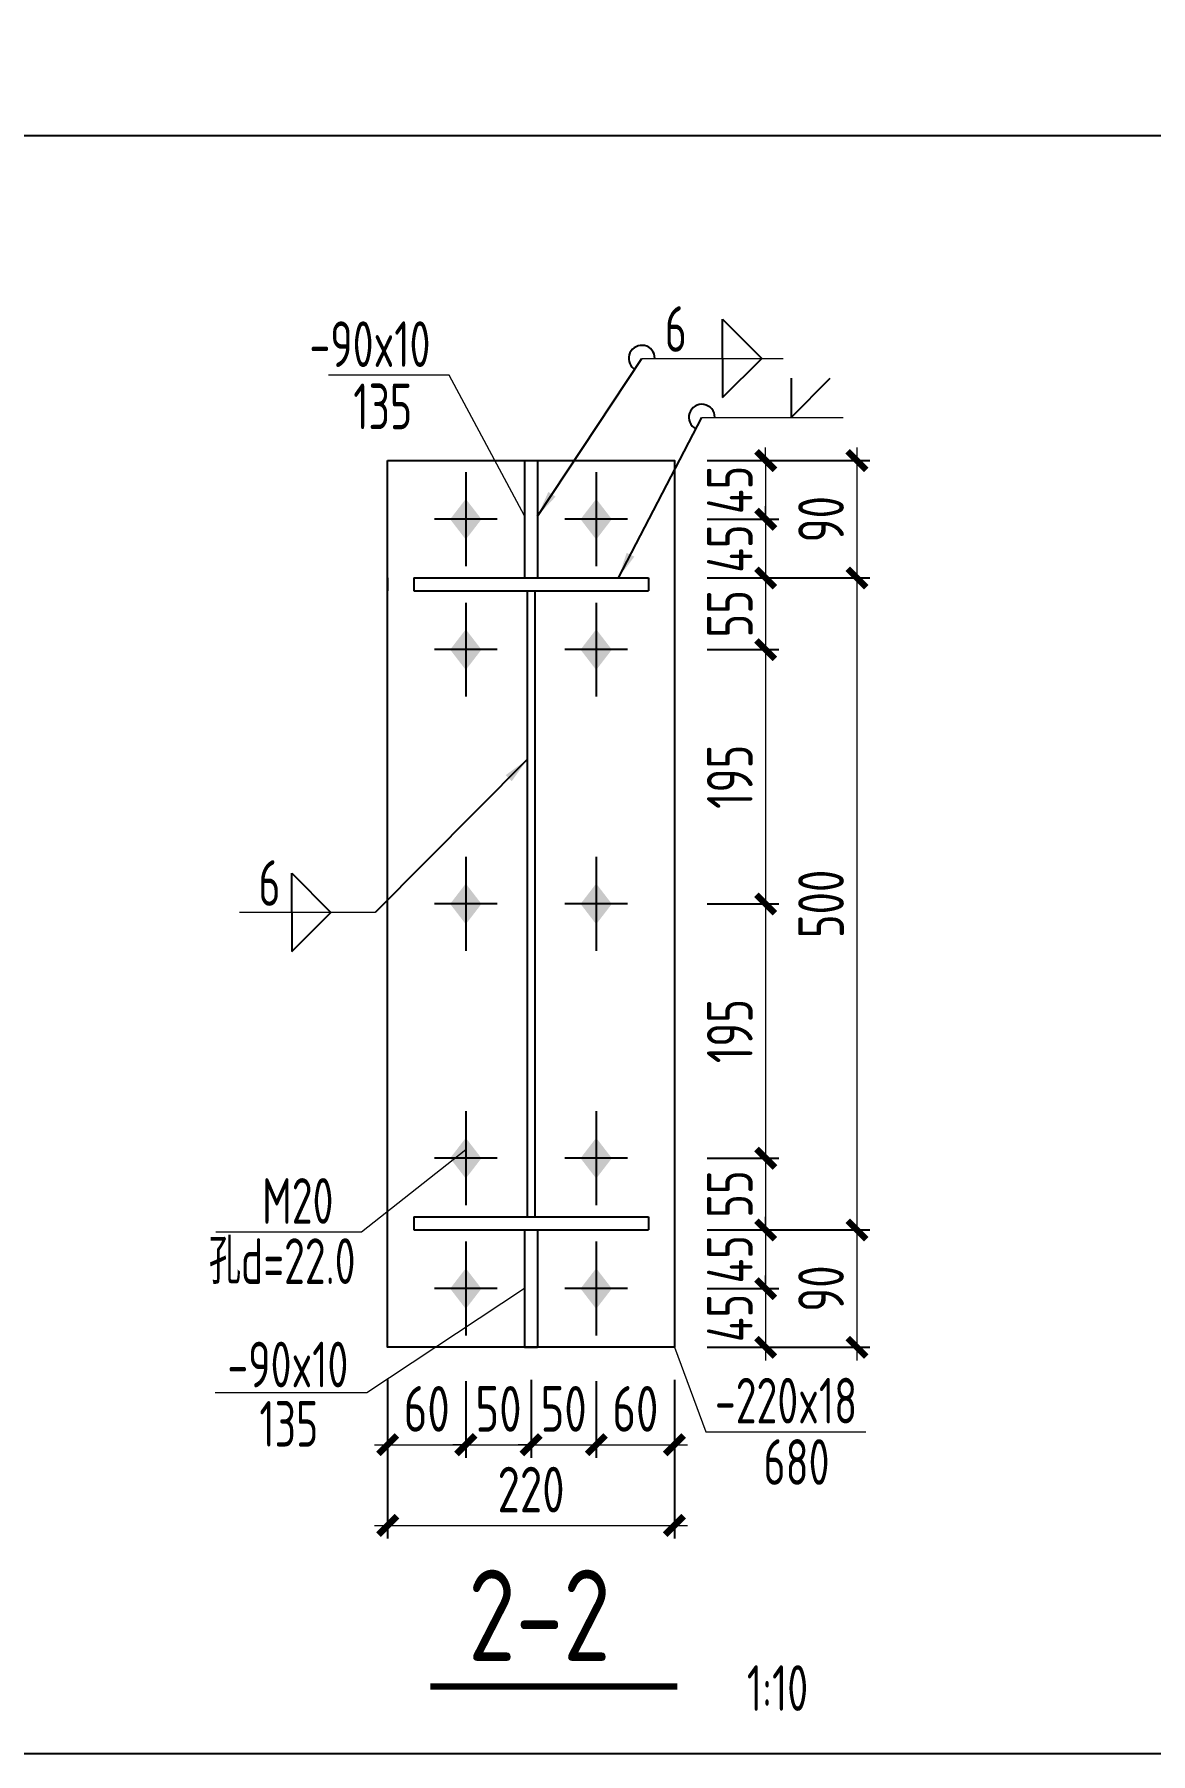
# Model space of a CAD drawing. Extents: x -2746917 to -971774, y -3334247 to -3250358.
# Drawn here: x -1068333 to -1059773, y -3302103 to -3288919 of the extents above; entities that cross this region are included whole.
import ezdxf

# ---------------------------------------------------------------- set-up
doc = ezdxf.new("R2010")
doc.units = 0
doc.header["$LTSCALE"] = 1000
doc.header["$MEASUREMENT"] = 0
doc.header["$PDMODE"] = 35
doc.linetypes.add('DOTE', pattern=[2.42, 2, -0.2, 0.02, -0.2])
doc.layers.get('0').update_dxf_attribs({"linetype": 'CONTINUOUS'})
doc.layers.get('Defpoints').update_dxf_attribs({"linetype": 'CONTINUOUS'})
for name, color, linetype in [('10', 7, 'CONTINUOUS'), ('AXIS', 253, 'DOTE'), ('COLU', 7, 'CONTINUOUS'), ('DIM', 3, 'CONTINUOUS'), ('NUM', 7, 'CONTINUOUS'), ('TEXT', 7, 'CONTINUOUS'), ('WALL', 5, 'CONTINUOUS'), ('WELD', 7, 'CONTINUOUS')]:
    doc.layers.add(name, color=color, linetype=linetype)
doc.styles.add('TSSD_Dimension', font='tssdeng.shx', dxfattribs={"width": 0.75, "bigfont": 'Hztxt.shx'})
doc.styles.add('TSSD_Label', font='tssdeng.shx', dxfattribs={"width": 0.75, "bigfont": 'hztxt.shx'})
doc.styles.add('TSSD_Rein', font='Tssdeng.shx', dxfattribs={"width": 0.75, "bigfont": 'hztxt.shx'})
doc.dimstyles.new('TSSD_10_100', dxfattribs={"dimtxt": 350, "dimasz": 100, "dimexe": 100, "dimexo": 250, "dimgap": 100, "dimtad": 1, "dimdec": 0, "dimlfac": 0.1, "dimzin": 0, "dimdsep": 46, "dimtxsty": 'TSSD_Dimension', "dimblk": 'ARCHTICK', "dimcen": 0, "dimdle": 100, "dimclrt": 7, "dimadec": 0, "dimazin": 0, "dimtfac": 1, "dimtdec": 0, "dimtix": 1, "dimtmove": 2, "dimatfit": 3, "dimldrblk": 'ARCHTICK', "dimfxl": 1, "dimtolj": 1, "dimtzin": 0, "dimlwd": 5, "dimarcsym": 0})
doc.dimstyles.new('TSSD_50_100', dxfattribs={"dimtxt": 350, "dimasz": 100, "dimexe": 100, "dimexo": 250, "dimgap": 100, "dimtad": 1, "dimdec": 0, "dimlfac": 0.5, "dimzin": 0, "dimdsep": 46, "dimtxsty": 'TSSD_Dimension', "dimblk": 'ARCHTICK', "dimcen": 0, "dimdle": 100, "dimclrt": 7, "dimadec": 0, "dimazin": 0, "dimtfac": 1, "dimtdec": 0, "dimtix": 1, "dimtmove": 2, "dimatfit": 3, "dimfxl": 1, "dimtolj": 1, "dimtzin": 0, "dimarcsym": 0})
doc.dimstyles.new('TSSD_LEADER_STYLE_200.0', dxfattribs={"dimtxt": 700, "dimasz": 200, "dimexe": 200, "dimexo": 500, "dimgap": 0.09, "dimtad": 0, "dimtih": 1, "dimtoh": 1, "dimdec": 4, "dimzin": 0, "dimdsep": 46, "dimtxsty": 'Standard', "dimcen": 0.09, "dimdle": 200, "dimclrt": 7, "dimadec": 0, "dimazin": 0, "dimtfac": 1, "dimtdec": 4, "dimtofl": 0, "dimtmove": 0, "dimatfit": 3, "dimfxl": 1, "dimtolj": 1, "dimtzin": 0, "dimarcsym": 0})

# ---------------------------------------------------------------- blocks, each defined once
blk = doc.blocks.new('_ArchTick')
at = {"color": 0, "const_width": 0.5}
blk.add_lwpolyline([(-0.71, -0.71), (0.71, 0.71)], dxfattribs=at)
blk = doc.blocks.new('*D22')
at = {"layer": 'Defpoints', "color": 0, "ltscale": 1.5}
for p in [(-1080311, -3288919), (-1035311, -3289019), (-1035311, -3289693)]:
    blk.add_point(p, dxfattribs=at)
at = {"layer": 'DIM', "color": 0, "lineweight": -2, "ltscale": 1.5}
for p, q in [((-1080311, -3289169), (-1080311, -3289793)), ((-1035311, -3289269), (-1035311, -3289793)), ((-1080411, -3289693), (-1035211, -3289693))]:
    blk.add_line(p, q, dxfattribs=at)
at = {"layer": 'DIM', "color": 0, "lineweight": -2, "ltscale": 1.5, "xscale": 100, "yscale": 100, "zscale": 100, "rotation": 180}
blk.add_blockref('_ArchTick', (-1080311, -3289693), dxfattribs=at)
at = {"layer": 'DIM', "color": 0, "lineweight": -2, "ltscale": 1.5, "xscale": 100, "yscale": 100, "zscale": 100}
blk.add_blockref('_ArchTick', (-1035311, -3289693), dxfattribs=at)
at = {"layer": 'DIM', "color": 7, "ltscale": 1.5, "insert": (-1057811, -3289418), "char_height": 350, "attachment_point": 5, "style": 'TSSD_Dimension'}
blk.add_mtext('\\A1;22500', dxfattribs=at)
blk = doc.blocks.new('A$C5C7C78FF')
at = {"layer": '10', "color": 0}
blk.add_solid([(27, -141, -192), (-73, -11, -192), (127, -11, -192), (27, 119, -192)], dxfattribs=at)
at = {"layer": 'AXIS', "color": 0, "linetype": 'ByBlock'}
for p, q in [((27, -311, -192), (27, 289, -192)), ((227, -11, -192), (-173, -11, -192))]:
    blk.add_line(p, q, dxfattribs=at)
blk = doc.blocks.new('*D706')
at = {"layer": 'Defpoints', "color": 0}
for p in [(-1063424, -3292187), (-1063424, -3292637), (-1062725, -3292637)]:
    blk.add_point(p, dxfattribs=at)
at = {"layer": 'DIM', "color": 0, "lineweight": -2}
for p, q in [((-1063174, -3292187), (-1062625, -3292187)), ((-1063174, -3292637), (-1062625, -3292637))]:
    blk.add_line(p, q, dxfattribs=at)
at = {"layer": 'DIM', "color": 0, "lineweight": 5}
for p, q in [((-1062725, -3292187), (-1062725, -3292087)), ((-1062725, -3292187), (-1062725, -3292637)), ((-1062725, -3292637), (-1062725, -3292737))]:
    blk.add_line(p, q, dxfattribs=at)
at = {"layer": 'DIM', "color": 0, "lineweight": 5, "xscale": 100, "yscale": 100, "zscale": 100}
for p, rotation in [((-1062725, -3292187), 270), ((-1062725, -3292637), 90)]:
    blk.add_blockref('_ArchTick', p, dxfattribs=dict(at, rotation=rotation))
at = {"layer": 'DIM', "color": 7, "insert": (-1063000, -3292412), "char_height": 350, "attachment_point": 5, "rotation": 90, "style": 'TSSD_Dimension'}
blk.add_mtext('\\A1;45', dxfattribs=at)
blk = doc.blocks.new('*D707')
at = {"layer": 'Defpoints', "color": 0}
for p in [(-1063424, -3292637), (-1063424, -3293087), (-1062725, -3293087)]:
    blk.add_point(p, dxfattribs=at)
at = {"layer": 'DIM', "color": 0, "lineweight": 5}
for p, q in [((-1062725, -3292637), (-1062725, -3292537)), ((-1062725, -3292637), (-1062725, -3293087)), ((-1062725, -3293087), (-1062725, -3293187))]:
    blk.add_line(p, q, dxfattribs=at)
at = {"layer": 'DIM', "color": 0, "lineweight": -2}
for p, q in [((-1063174, -3292637), (-1062625, -3292637)), ((-1063174, -3293087), (-1062625, -3293087))]:
    blk.add_line(p, q, dxfattribs=at)
at = {"layer": 'DIM', "color": 0, "lineweight": 5, "xscale": 100, "yscale": 100, "zscale": 100}
for p, rotation in [((-1062725, -3292637), 270), ((-1062725, -3293087), 90)]:
    blk.add_blockref('_ArchTick', p, dxfattribs=dict(at, rotation=rotation))
at = {"layer": 'DIM', "color": 7, "insert": (-1063000, -3292862), "char_height": 350, "attachment_point": 5, "rotation": 90, "style": 'TSSD_Dimension'}
blk.add_mtext('\\A1;45', dxfattribs=at)
blk = doc.blocks.new('*D708')
at = {"layer": 'Defpoints', "color": 0}
for p in [(-1063424, -3293087), (-1063424, -3293637), (-1062725, -3293637)]:
    blk.add_point(p, dxfattribs=at)
at = {"layer": 'DIM', "color": 0, "lineweight": -2}
for p, q in [((-1063174, -3293087), (-1062625, -3293087)), ((-1063174, -3293637), (-1062625, -3293637))]:
    blk.add_line(p, q, dxfattribs=at)
at = {"layer": 'DIM', "color": 0, "lineweight": 5}
blk.add_line((-1062725, -3292987), (-1062725, -3293737), dxfattribs=at)
at = {"layer": 'DIM', "color": 0, "lineweight": 5, "xscale": 100, "yscale": 100, "zscale": 100}
for p, rotation in [((-1062725, -3293087), 90), ((-1062725, -3293637), 270)]:
    blk.add_blockref('_ArchTick', p, dxfattribs=dict(at, rotation=rotation))
at = {"layer": 'DIM', "color": 7, "insert": (-1063000, -3293362), "char_height": 350, "attachment_point": 5, "rotation": 90, "style": 'TSSD_Dimension'}
blk.add_mtext('\\A1;55', dxfattribs=at)
blk = doc.blocks.new('*D709')
at = {"layer": 'Defpoints', "color": 0}
for p in [(-1063424, -3297537), (-1063424, -3298087), (-1062725, -3298087)]:
    blk.add_point(p, dxfattribs=at)
at = {"layer": 'DIM', "color": 0, "lineweight": 5}
blk.add_line((-1062725, -3297437), (-1062725, -3298187), dxfattribs=at)
at = {"layer": 'DIM', "color": 0, "lineweight": -2}
for p, q in [((-1063174, -3297537), (-1062625, -3297537)), ((-1063174, -3298087), (-1062625, -3298087))]:
    blk.add_line(p, q, dxfattribs=at)
at = {"layer": 'DIM', "color": 0, "lineweight": 5, "xscale": 100, "yscale": 100, "zscale": 100}
for p, rotation in [((-1062725, -3297537), 90), ((-1062725, -3298087), 270)]:
    blk.add_blockref('_ArchTick', p, dxfattribs=dict(at, rotation=rotation))
at = {"layer": 'DIM', "color": 7, "insert": (-1063000, -3297812), "char_height": 350, "attachment_point": 5, "rotation": 90, "style": 'TSSD_Dimension'}
blk.add_mtext('\\A1;55', dxfattribs=at)
blk = doc.blocks.new('*D710')
at = {"layer": 'Defpoints', "color": 0}
for p in [(-1063424, -3298087), (-1063424, -3298537), (-1062725, -3298537)]:
    blk.add_point(p, dxfattribs=at)
at = {"layer": 'DIM', "color": 0, "lineweight": 5}
for p, q in [((-1062725, -3298087), (-1062725, -3297987)), ((-1062725, -3298087), (-1062725, -3298537)), ((-1062725, -3298537), (-1062725, -3298637))]:
    blk.add_line(p, q, dxfattribs=at)
at = {"layer": 'DIM', "color": 0, "lineweight": -2}
for p, q in [((-1063174, -3298087), (-1062625, -3298087)), ((-1063174, -3298537), (-1062625, -3298537))]:
    blk.add_line(p, q, dxfattribs=at)
at = {"layer": 'DIM', "color": 0, "lineweight": 5, "xscale": 100, "yscale": 100, "zscale": 100}
for p, rotation in [((-1062725, -3298087), 270), ((-1062725, -3298537), 90)]:
    blk.add_blockref('_ArchTick', p, dxfattribs=dict(at, rotation=rotation))
at = {"layer": 'DIM', "color": 7, "insert": (-1063000, -3298312), "char_height": 350, "attachment_point": 5, "rotation": 90, "style": 'TSSD_Dimension'}
blk.add_mtext('\\A1;45', dxfattribs=at)
blk = doc.blocks.new('*D711')
at = {"layer": 'Defpoints', "color": 0}
for p in [(-1063424, -3298537), (-1063424, -3298987), (-1062725, -3298987)]:
    blk.add_point(p, dxfattribs=at)
at = {"layer": 'DIM', "color": 0, "lineweight": 5}
for p, q in [((-1062725, -3298537), (-1062725, -3298437)), ((-1062725, -3298537), (-1062725, -3298987)), ((-1062725, -3298987), (-1062725, -3299087))]:
    blk.add_line(p, q, dxfattribs=at)
at = {"layer": 'DIM', "color": 0, "lineweight": -2}
for p, q in [((-1063174, -3298537), (-1062625, -3298537)), ((-1063174, -3298987), (-1062625, -3298987))]:
    blk.add_line(p, q, dxfattribs=at)
at = {"layer": 'DIM', "color": 0, "lineweight": 5, "xscale": 100, "yscale": 100, "zscale": 100}
for p, rotation in [((-1062725, -3298537), 270), ((-1062725, -3298987), 90)]:
    blk.add_blockref('_ArchTick', p, dxfattribs=dict(at, rotation=rotation))
at = {"layer": 'DIM', "color": 7, "insert": (-1063000, -3298762), "char_height": 350, "attachment_point": 5, "rotation": 90, "style": 'TSSD_Dimension'}
blk.add_mtext('\\A1;45', dxfattribs=at)
blk = doc.blocks.new('*D712')
at = {"layer": 'Defpoints', "color": 0}
for p in [(-1065624, -3298985), (-1065024, -3298997), (-1065024, -3299734)]:
    blk.add_point(p, dxfattribs=at)
at = {"layer": 'DIM', "color": 0, "lineweight": -2}
for p, q in [((-1065624, -3299235), (-1065624, -3299834)), ((-1065024, -3299247), (-1065024, -3299834))]:
    blk.add_line(p, q, dxfattribs=at)
at = {"layer": 'DIM', "color": 0, "lineweight": 5}
blk.add_line((-1065724, -3299734), (-1064924, -3299734), dxfattribs=at)
at = {"layer": 'DIM', "color": 0, "lineweight": 5, "xscale": 100, "yscale": 100, "zscale": 100, "rotation": 180}
blk.add_blockref('_ArchTick', (-1065624, -3299734), dxfattribs=at)
at = {"layer": 'DIM', "color": 0, "lineweight": 5, "xscale": 100, "yscale": 100, "zscale": 100}
blk.add_blockref('_ArchTick', (-1065024, -3299734), dxfattribs=at)
at = {"layer": 'DIM', "color": 7, "insert": (-1065324, -3299459), "char_height": 350, "attachment_point": 5, "style": 'TSSD_Dimension'}
blk.add_mtext('\\A1;60', dxfattribs=at)
blk = doc.blocks.new('*D713')
at = {"layer": 'Defpoints', "color": 0}
for p in [(-1065024, -3298997), (-1064524, -3298987), (-1064524, -3299734)]:
    blk.add_point(p, dxfattribs=at)
at = {"layer": 'DIM', "color": 0, "lineweight": -2}
for p, q in [((-1065024, -3299247), (-1065024, -3299834)), ((-1064524, -3299237), (-1064524, -3299834))]:
    blk.add_line(p, q, dxfattribs=at)
at = {"layer": 'DIM', "color": 0, "lineweight": 5}
for p, q in [((-1065024, -3299734), (-1065124, -3299734)), ((-1065024, -3299734), (-1064524, -3299734)), ((-1064524, -3299734), (-1064424, -3299734))]:
    blk.add_line(p, q, dxfattribs=at)
at = {"layer": 'DIM', "color": 0, "lineweight": 5, "xscale": 100, "yscale": 100, "zscale": 100}
blk.add_blockref('_ArchTick', (-1065024, -3299734), dxfattribs=at)
at = {"layer": 'DIM', "color": 0, "lineweight": 5, "xscale": 100, "yscale": 100, "zscale": 100, "rotation": 180}
blk.add_blockref('_ArchTick', (-1064524, -3299734), dxfattribs=at)
at = {"layer": 'DIM', "color": 7, "insert": (-1064774, -3299459), "char_height": 350, "attachment_point": 5, "style": 'TSSD_Dimension'}
blk.add_mtext('\\A1;50', dxfattribs=at)
blk = doc.blocks.new('*D714')
at = {"layer": 'Defpoints', "color": 0}
for p in [(-1064524, -3298987), (-1064024, -3298997), (-1064024, -3299734)]:
    blk.add_point(p, dxfattribs=at)
at = {"layer": 'DIM', "color": 0, "lineweight": -2}
for p, q in [((-1064524, -3299237), (-1064524, -3299834)), ((-1064024, -3299247), (-1064024, -3299834))]:
    blk.add_line(p, q, dxfattribs=at)
at = {"layer": 'DIM', "color": 0, "lineweight": 5}
for p, q in [((-1064524, -3299734), (-1064624, -3299734)), ((-1064524, -3299734), (-1064024, -3299734)), ((-1064024, -3299734), (-1063924, -3299734))]:
    blk.add_line(p, q, dxfattribs=at)
at = {"layer": 'DIM', "color": 0, "lineweight": 5, "xscale": 100, "yscale": 100, "zscale": 100}
blk.add_blockref('_ArchTick', (-1064524, -3299734), dxfattribs=at)
at = {"layer": 'DIM', "color": 0, "lineweight": 5, "xscale": 100, "yscale": 100, "zscale": 100, "rotation": 180}
blk.add_blockref('_ArchTick', (-1064024, -3299734), dxfattribs=at)
at = {"layer": 'DIM', "color": 7, "insert": (-1064274, -3299459), "char_height": 350, "attachment_point": 5, "style": 'TSSD_Dimension'}
blk.add_mtext('\\A1;50', dxfattribs=at)
blk = doc.blocks.new('*D715')
at = {"layer": 'Defpoints', "color": 0}
for p in [(-1064024, -3298997), (-1063424, -3298987), (-1063424, -3299734)]:
    blk.add_point(p, dxfattribs=at)
at = {"layer": 'DIM', "color": 0, "lineweight": -2}
for p, q in [((-1064024, -3299247), (-1064024, -3299834)), ((-1063424, -3299237), (-1063424, -3299834))]:
    blk.add_line(p, q, dxfattribs=at)
at = {"layer": 'DIM', "color": 0, "lineweight": 5}
blk.add_line((-1064124, -3299734), (-1063324, -3299734), dxfattribs=at)
at = {"layer": 'DIM', "color": 0, "lineweight": 5, "xscale": 100, "yscale": 100, "zscale": 100, "rotation": 180}
blk.add_blockref('_ArchTick', (-1064024, -3299734), dxfattribs=at)
at = {"layer": 'DIM', "color": 0, "lineweight": 5, "xscale": 100, "yscale": 100, "zscale": 100}
blk.add_blockref('_ArchTick', (-1063424, -3299734), dxfattribs=at)
at = {"layer": 'DIM', "color": 7, "insert": (-1063724, -3299459), "char_height": 350, "attachment_point": 5, "style": 'TSSD_Dimension'}
blk.add_mtext('\\A1;60', dxfattribs=at)
blk = doc.blocks.new('*D716')
at = {"layer": 'Defpoints', "color": 0}
for p in [(-1065624, -3298985), (-1063424, -3298987), (-1063424, -3300353)]:
    blk.add_point(p, dxfattribs=at)
at = {"layer": 'DIM', "color": 0, "lineweight": -2}
for p, q in [((-1065624, -3299235), (-1065624, -3300453)), ((-1063424, -3299237), (-1063424, -3300453))]:
    blk.add_line(p, q, dxfattribs=at)
at = {"layer": 'DIM', "color": 0, "lineweight": 5}
blk.add_line((-1065724, -3300353), (-1063324, -3300353), dxfattribs=at)
at = {"layer": 'DIM', "color": 0, "lineweight": 5, "xscale": 100, "yscale": 100, "zscale": 100, "rotation": 180}
blk.add_blockref('_ArchTick', (-1065624, -3300353), dxfattribs=at)
at = {"layer": 'DIM', "color": 0, "lineweight": 5, "xscale": 100, "yscale": 100, "zscale": 100}
blk.add_blockref('_ArchTick', (-1063424, -3300353), dxfattribs=at)
at = {"layer": 'DIM', "color": 7, "insert": (-1064524, -3300078), "char_height": 350, "attachment_point": 5, "style": 'TSSD_Dimension'}
blk.add_mtext('\\A1;220', dxfattribs=at)
blk = doc.blocks.new('_WELD004')
at = {"color": 0, "linetype": 'ByBlock'}
for p, q in [((0, 1), (1, 0)), ((0, 0), (0, 1))]:
    blk.add_line(p, q, dxfattribs=at)
blk = doc.blocks.new('*D717')
at = {"layer": 'Defpoints', "color": 0}
for p in [(-1063424, -3292187), (-1063424, -3293087), (-1062025, -3293087)]:
    blk.add_point(p, dxfattribs=at)
at = {"layer": 'DIM', "color": 0, "lineweight": -2}
for p, q in [((-1063174, -3292187), (-1061925, -3292187)), ((-1063174, -3293087), (-1061925, -3293087))]:
    blk.add_line(p, q, dxfattribs=at)
at = {"layer": 'DIM', "color": 0, "lineweight": 5}
blk.add_line((-1062025, -3292087), (-1062025, -3293187), dxfattribs=at)
at = {"layer": 'DIM', "color": 0, "lineweight": 5, "xscale": 100, "yscale": 100, "zscale": 100}
for p, rotation in [((-1062025, -3292187), 90), ((-1062025, -3293087), 270)]:
    blk.add_blockref('_ArchTick', p, dxfattribs=dict(at, rotation=rotation))
at = {"layer": 'DIM', "color": 7, "insert": (-1062300, -3292637), "char_height": 350, "attachment_point": 5, "rotation": 90, "style": 'TSSD_Dimension'}
blk.add_mtext('\\A1;90', dxfattribs=at)
blk = doc.blocks.new('*D718')
at = {"layer": 'Defpoints', "color": 0}
for p in [(-1063424, -3298087), (-1063424, -3298987), (-1062025, -3298987)]:
    blk.add_point(p, dxfattribs=at)
at = {"layer": 'DIM', "color": 0, "lineweight": 5}
blk.add_line((-1062025, -3297987), (-1062025, -3299087), dxfattribs=at)
at = {"layer": 'DIM', "color": 0, "lineweight": -2}
for p, q in [((-1063174, -3298087), (-1061925, -3298087)), ((-1063174, -3298987), (-1061925, -3298987))]:
    blk.add_line(p, q, dxfattribs=at)
at = {"layer": 'DIM', "color": 0, "lineweight": 5, "xscale": 100, "yscale": 100, "zscale": 100}
for p, rotation in [((-1062025, -3298087), 90), ((-1062025, -3298987), 270)]:
    blk.add_blockref('_ArchTick', p, dxfattribs=dict(at, rotation=rotation))
at = {"layer": 'DIM', "color": 7, "insert": (-1062300, -3298537), "char_height": 350, "attachment_point": 5, "rotation": 90, "style": 'TSSD_Dimension'}
blk.add_mtext('\\A1;90', dxfattribs=at)
blk = doc.blocks.new('*D719')
at = {"layer": 'Defpoints', "color": 0}
for p in [(-1063424, -3293087), (-1063424, -3298087), (-1062025, -3298087)]:
    blk.add_point(p, dxfattribs=at)
at = {"layer": 'DIM', "color": 0, "lineweight": -2}
for p, q in [((-1063174, -3293087), (-1061925, -3293087)), ((-1063174, -3298087), (-1061925, -3298087))]:
    blk.add_line(p, q, dxfattribs=at)
at = {"layer": 'DIM', "color": 0, "lineweight": 5}
blk.add_line((-1062025, -3292987), (-1062025, -3298187), dxfattribs=at)
at = {"layer": 'DIM', "color": 0, "lineweight": 5, "xscale": 100, "yscale": 100, "zscale": 100}
for p, rotation in [((-1062025, -3293087), 90), ((-1062025, -3298087), 270)]:
    blk.add_blockref('_ArchTick', p, dxfattribs=dict(at, rotation=rotation))
at = {"layer": 'DIM', "color": 7, "insert": (-1062300, -3295587), "char_height": 350, "attachment_point": 5, "rotation": 90, "style": 'TSSD_Dimension'}
blk.add_mtext('\\A1;500', dxfattribs=at)
blk = doc.blocks.new('*D720')
at = {"layer": 'Defpoints', "color": 0, "ltscale": 1.5}
for p in [(-1063423, -3293637), (-1063424, -3295587, -288), (-1062725, -3295587)]:
    blk.add_point(p, dxfattribs=at)
at = {"layer": 'DIM', "color": 0, "lineweight": -2, "ltscale": 1.5}
for p, q in [((-1063173, -3293637), (-1062625, -3293637)), ((-1063174, -3295587), (-1062625, -3295587))]:
    blk.add_line(p, q, dxfattribs=at)
at = {"layer": 'DIM', "color": 0, "lineweight": 5, "ltscale": 1.5}
blk.add_line((-1062725, -3293537), (-1062725, -3295687), dxfattribs=at)
at = {"layer": 'DIM', "color": 0, "lineweight": 5, "ltscale": 1.5, "xscale": 100, "yscale": 100, "zscale": 100}
for p, rotation in [((-1062725, -3293637), 90), ((-1062725, -3295587), 270)]:
    blk.add_blockref('_ArchTick', p, dxfattribs=dict(at, rotation=rotation))
at = {"layer": 'DIM', "color": 7, "lineweight": 5, "ltscale": 1.5, "insert": (-1063000, -3294612), "char_height": 350, "attachment_point": 5, "rotation": 90, "style": 'TSSD_Dimension'}
blk.add_mtext('\\A1;195', dxfattribs=at)
blk = doc.blocks.new('*D721')
at = {"layer": 'Defpoints', "color": 0, "ltscale": 1.5}
for p in [(-1063424, -3295587, -288), (-1063424, -3297537, -288), (-1062725, -3297537)]:
    blk.add_point(p, dxfattribs=at)
at = {"layer": 'DIM', "color": 0, "lineweight": 5, "ltscale": 1.5}
blk.add_line((-1062725, -3295487), (-1062725, -3297637), dxfattribs=at)
at = {"layer": 'DIM', "color": 0, "lineweight": -2, "ltscale": 1.5}
for p, q in [((-1063174, -3295587), (-1062625, -3295587)), ((-1063174, -3297537), (-1062625, -3297537))]:
    blk.add_line(p, q, dxfattribs=at)
at = {"layer": 'DIM', "color": 0, "lineweight": 5, "ltscale": 1.5, "xscale": 100, "yscale": 100, "zscale": 100}
for p, rotation in [((-1062725, -3295587), 90), ((-1062725, -3297537), 270)]:
    blk.add_blockref('_ArchTick', p, dxfattribs=dict(at, rotation=rotation))
at = {"layer": 'DIM', "color": 7, "lineweight": 5, "ltscale": 1.5, "insert": (-1063000, -3296562), "char_height": 350, "attachment_point": 5, "rotation": 90, "style": 'TSSD_Dimension'}
blk.add_mtext('\\A1;195', dxfattribs=at)

msp = doc.modelspace()

# ---------------------------------------------------------------- linework, layer by layer
at = {"layer": 'COLU', "linetype": 'ByBlock', "lineweight": 9}
for p, q in [((-1065152.51, -3291533.31, 192), (-1066078.56, -3291533.31, 192)), ((-1064574.31, -3292611.57), (-1065152.51, -3291533.31, 192)), ((-1065024.31, -3297473.34), (-1065825.39, -3298102.95, 192)), ((-1064574.31, -3298536.57), (-1065784.6, -3299335.68)), ((-1063424.31, -3298986.57), (-1063183.32, -3299635.09, 192)), ((-1065784.6, -3299335.68), (-1066945.59, -3299335.68)), ((-1063183.32, -3299635.09, 192), (-1061957.27, -3299635.09, 192))]:
    msp.add_line(p, q, dxfattribs=at)
at = {"layer": 'COLU', "linetype": 'ByBlock'}
for p, q in [((-1064574.31, -3292186.57), (-1064574.31, -3293086.57)), ((-1064474.31, -3292186.57), (-1064474.31, -3293086.57)), ((-1065624.31, -3293086.57), (-1065624.31, -3293186.57)), ((-1065424.31, -3293086.57), (-1063624.31, -3293086.57)), ((-1065424.31, -3293086.57), (-1065424.31, -3293186.57)), ((-1064574.31, -3293086.57), (-1064474.31, -3293086.57)), ((-1063624.31, -3293086.57), (-1063624.31, -3293186.57)), ((-1063424.31, -3293086.57), (-1063424.31, -3293186.57)), ((-1065424.31, -3293186.57), (-1063624.31, -3293186.57)), ((-1064554.31, -3293186.57), (-1064554.31, -3297986.57)), ((-1064494.31, -3293186.57), (-1064494.31, -3297986.57)), ((-1065424.31, -3297986.57), (-1063624.31, -3297986.57)), ((-1065424.31, -3297986.57), (-1065424.31, -3298086.57)), ((-1063624.31, -3297986.57), (-1063624.31, -3298086.57)), ((-1065424.31, -3298086.57), (-1063624.31, -3298086.57)), ((-1064574.31, -3298086.57), (-1064574.31, -3298986.57)), ((-1064474.31, -3298086.57), (-1064474.31, -3298986.57)), ((-1064574.31, -3298986.57), (-1064474.31, -3298986.57))]:
    msp.add_line(p, q, dxfattribs=at)
at = {"layer": 'COLU'}
msp.add_lwpolyline([(-1065624.31, -3292186.57), (-1063424.31, -3292186.57), (-1063424.31, -3298986.57), (-1065624.31, -3298986.57)], close=True, dxfattribs=at)
at = {"layer": 'NUM', "const_width": 50, "elevation": 288}
msp.add_lwpolyline([(-1065296.74, -3301587.92), (-1063402.57, -3301587.92)], dxfattribs=at)
at = {"layer": 'TEXT', "lineweight": 9}
msp.add_line((-1065825.39, -3298102.95, 192), (-1066942.17, -3298102.95, 192), dxfattribs=at)
at = {"layer": 'WALL', "color": 4}
msp.add_line((-1084609.85, -3302102.8), (-1020832.46, -3302102.8), dxfattribs=at)
at = {"layer": 'WELD', "lineweight": 9}
for p, q in [((-1063675, -3291403.3), (-1062591.03, -3291403.3)), ((-1063214.35, -3291855.52), (-1062130.38, -3291855.52)), ((-1065718.66, -3295651.71, -288), (-1066759.76, -3295651.71, -288))]:
    msp.add_line(p, q, dxfattribs=at)
at = {"layer": 'WELD'}
for centre, end in [((-1063675, -3291403.3), 232.532418), ((-1063214.35, -3291855.52), 242.549377)]:
    msp.add_arc(centre, 100, 0, end, dxfattribs=at)

# ---------------------------------------------------------------- block references
at = {"layer": 'COLU', "linetype": 'ByBlock', "xscale": -1.199999999953434, "yscale": 1.199999999720603, "zscale": 1.200000000000045, "rotation": 180}
for p in [(-1065056.98, -3292650, 230.4), (-1064056.98, -3292650, 230.4), (-1065056.98, -3293650, 230.4), (-1064056.98, -3293650, 230.4), (-1065056.98, -3295600, 230.4), (-1064056.98, -3295600, 230.4), (-1065056.98, -3297550, 230.4), (-1064056.98, -3297550, 230.4), (-1065056.98, -3298550, 230.4), (-1064056.98, -3298550, 230.4)]:
    msp.add_blockref('A$C5C7C78FF', p, dxfattribs=at)
at = {"layer": 'WELD', "yscale": 300, "zscale": 300}
for p, xscale, rotation in [((-1063055.29, -3291403.3), 300, 359.999999999911), ((-1063055.29, -3291403.3), -300, 180), ((-1062530.38, -3291555.52), -300, 180), ((-1066359.76, -3295651.71, -288), -300, 180)]:
    msp.add_blockref('_WELD004', p, dxfattribs=dict(at, xscale=xscale, rotation=rotation))
at = {"layer": 'WELD', "xscale": 300, "yscale": 300, "zscale": 300}
msp.add_blockref('_WELD004', (-1066359.76, -3295651.71, -288), dxfattribs=at)

# ---------------------------------------------------------------- texts
at = {"layer": 'TEXT', "lineweight": 9}
for s, height, style, width, p in [('6', 350, 'TSSD_Rein', 0.7, (-1063498.72, -3291353.3)), ('-90x10', 350, 'TSSD_Rein', 0.7, (-1066223.26, -3291469.45, 192)), ('135', 350, 'TSSD_Rein', 0.7, (-1065887.35, -3291946.62, 192)), ('6', 350, 'TSSD_Rein', 0.7, (-1066614.87, -3295601.71, -288)), ('M20', 350, 'TSSD_Rein', 0.7, (-1066587.22, -3298039.49, 192)), ('孔d=22.0', 350, 'TSSD_Rein', 0.7, (-1066994.39, -3298501.09, 192)), ('-90x10', 350, 'TSSD_Rein', 0.7, (-1066852.67, -3299294.07)), ('-220x18', 350, 'TSSD_Rein', 0.7, (-1063113.71, -3299571.23, 192)), ('135', 350, 'TSSD_Rein', 0.7, (-1066607.36, -3299749)), ('680', 350, 'TSSD_Rein', 0.7, (-1062741.19, -3300041.7, 192)), ('2-2', 700, 'TSSD_Label', 0.8, (-1065006.68, -3301392.19, 288)), ('1:10', 350, 'TSSD_Rein', 0.7, (-1062869.06, -3301775.09, 288))]:
    msp.add_text(s, height=height, dxfattribs=dict(at, style=style, width=width)).set_placement(p)

# ---------------------------------------------------------------- dimensions: what is measured, and where the dimension line sits
at = {"layer": 'DIM', "ltscale": 1.5}
dim = msp.add_linear_dim(base=(-1035311.42, -3289692.53), p1=(-1080311.42, -3288918.74), p2=(-1035311.42, -3289018.74), dimstyle='TSSD_50_100', dxfattribs=at)
dim.commit()
dim.dimension.update_dxf_attribs({"geometry": '*D22', "text_midpoint": (-1057811.42, -3289417.53)})
at = {"layer": 'DIM'}
for base, p1, p2, picture, middle in [((-1062725.27, -3292636.57), (-1063424.31, -3292186.57), (-1063424.31, -3292636.57), '*D706', (-1063000.27, -3292411.57)), ((-1062025.31, -3293086.57), (-1063424.31, -3292186.57), (-1063424.31, -3293086.57), '*D717', (-1062300.31, -3292636.57)), ((-1062725.27, -3293086.57), (-1063424.31, -3292636.57), (-1063424.31, -3293086.57), '*D707', (-1063000.27, -3292861.57)), ((-1062725.27, -3293636.57), (-1063424.31, -3293086.57), (-1063424.31, -3293636.57), '*D708', (-1063000.27, -3293361.57)), ((-1062025.31, -3298086.57), (-1063424.31, -3293086.57), (-1063424.31, -3298086.57), '*D719', (-1062300.31, -3295586.57)), ((-1062725.27, -3298086.57), (-1063424.31, -3297536.57), (-1063424.31, -3298086.57), '*D709', (-1063000.27, -3297811.57)), ((-1062725.27, -3298536.57), (-1063424.31, -3298086.57), (-1063424.31, -3298536.57), '*D710', (-1063000.27, -3298311.57)), ((-1062025.31, -3298986.57), (-1063424.31, -3298086.57), (-1063424.31, -3298986.57), '*D718', (-1062300.31, -3298536.57)), ((-1062725.27, -3298986.57), (-1063424.31, -3298536.57), (-1063424.31, -3298986.57), '*D711', (-1063000.27, -3298761.57))]:
    dim = msp.add_linear_dim(base=base, p1=p1, p2=p2, angle=90, dimstyle='TSSD_10_100', dxfattribs=at)
    dim.commit()
    dim.dimension.update_dxf_attribs({"geometry": picture, "text_midpoint": middle})
at = {"layer": 'DIM', "lineweight": 5, "ltscale": 1.5}
for base, p1, p2, picture, middle in [((-1062725.27, -3295586.57, 288), (-1063423.31, -3293636.57, 288), (-1063424.31, -3295586.57), '*D720', (-1063000.27, -3294611.57, 288)), ((-1062725.27, -3297536.57, 288), (-1063424.31, -3295586.57), (-1063424.31, -3297536.57), '*D721', (-1063000.27, -3296561.57, 288))]:
    dim = msp.add_linear_dim(base=base, p1=p1, p2=p2, angle=90, dimstyle='TSSD_10_100', dxfattribs=at)
    dim.commit()
    dim.dimension.update_dxf_attribs({"geometry": picture, "text_midpoint": middle})
at = {"layer": 'DIM'}
for base, p1, p2, picture, middle in [((-1065024.31, -3299733.86), (-1065624.28, -3298984.99), (-1065024.31, -3298996.77), '*D712', (-1065324.3, -3299458.86)), ((-1063424.31, -3300352.83), (-1065624.28, -3298984.99), (-1063424.31, -3298986.57), '*D716', (-1064524.3, -3300077.83)), ((-1064524.31, -3299733.86), (-1065024.31, -3298996.77), (-1064524.31, -3298986.57), '*D713', (-1064774.31, -3299458.86)), ((-1064024.31, -3299733.86), (-1064524.31, -3298986.57), (-1064024.31, -3298996.77), '*D714', (-1064274.31, -3299458.86)), ((-1063424.31, -3299733.86), (-1064024.31, -3298996.77), (-1063424.31, -3298986.57), '*D715', (-1063724.31, -3299458.86))]:
    dim = msp.add_linear_dim(base=base, p1=p1, p2=p2, dimstyle='TSSD_10_100', dxfattribs=at)
    dim.commit()
    dim.dimension.update_dxf_attribs({"geometry": picture, "text_midpoint": middle})

# ---------------------------------------------------------------- leaders
at = {"layer": 'WELD', "lineweight": 9}
for points in [[(-1064474.31, -3292612.34), (-1063675, -3291403.3)], [(-1063853.85, -3293086.57), (-1063214.35, -3291855.52)], [(-1064554.31, -3294480.32, -288), (-1065718.66, -3295651.71, -288)]]:
    msp.add_leader(points, dimstyle='TSSD_LEADER_STYLE_200.0', dxfattribs=at)

doc.saveas('drawing.dxf')
